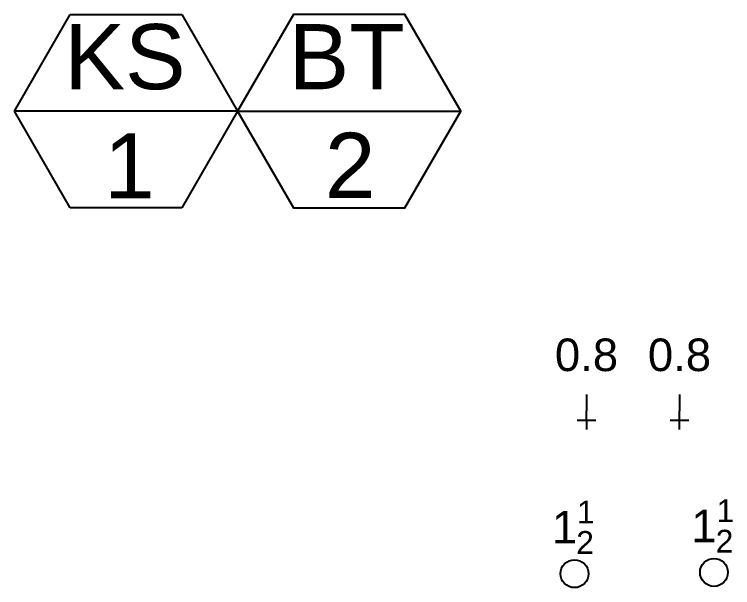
# Model space of a CAD drawing. Header units: inches. Extents: x -402 to -9, y -37 to 148.
# Drawn here: x -86.3 to -9.1, y 11.9 to 73.5 of the extents above; entities that cross this region are included whole.
import ezdxf
from ezdxf.enums import TextEntityAlignment as Align

# ---------------------------------------------------------------- set-up
doc = ezdxf.new("R2010")
doc.units = ezdxf.units.IN
doc.header["$MEASUREMENT"] = 0
for name, color, linetype in [('PLUM-4TEXT', 2, 'Continuous'), ('PLUM-CW', 3, 'Cold_Water_Flow'), ('PLUM-HW', 2, 'Hot_Water_Flow'), ('PLUM-WASTE_ABOVE', 4, 'Plum-Waste_Above')]:
    doc.layers.add(name, color=color, linetype=linetype)
doc.styles.get("Standard").update_dxf_attribs({"font": 'arial.ttf'})
doc.linetypes.add('Cold_Water_Flow', pattern='A,0.875,-0.125,0,-0.125,0.875,-0.125,["CW",Standard,S=0.1,R=0,X=-0.12585,Y=-0.05],-0.1,0.875,[1,GEC_FlowArrow.shx,S=0.0625,R=0,X=0,Y=0],0.5', length=3.6)
doc.linetypes.add('Hot_Water_Flow', pattern='A,0.8125,-0.125,0,-0.125,0,-0.125,0.875,-0.125,["HW",Standard,S=0.1,R=0,X=-0.12585,Y=-0.05],-0.1,0.875,[1,GEC_FlowArrow.shx,S=0.0625,R=0,X=0,Y=0],0.5', length=3.6625)
doc.linetypes.add('Plum-Waste_Above', pattern='A,1,[1,GEC_FlowArrow.shx,S=0.09375,R=0,X=0,Y=0],1', length=2)

# ---------------------------------------------------------------- blocks, each defined once
blk = doc.blocks.new('*U3')
at = {"layer": 'PLUM-4TEXT'}
for p, q in [((-66.52, 32.22), (-60.52, 42.612)), ((-60.52, 42.612), (-48.52, 42.612)), ((-48.52, 42.612), (-42.52, 32.22)), ((-42.52, 32.22), (-66.52, 32.22)), ((-60.52, 21.828), (-66.52, 32.22)), ((-42.52, 32.22), (-48.52, 21.828)), ((-42.52, 32.22), (-18.52, 32.22)), ((-48.52, 21.828), (-60.52, 21.828))]:
    blk.add_line(p, q, dxfattribs=at)
blk.add_lwpolyline([(-42.52, 32.22), (-36.52, 21.828), (-24.52, 21.828), (-18.52, 32.22), (-24.52, 42.612), (-36.52, 42.612)], close=True, dxfattribs=at)
at = {"layer": 'PLUM-CW'}
for p, q in [((5, 1.75), (5, 0)), ((5, -1), (5, 0)), ((4, -1), (6, -1)), ((5, -2), (5, -1))]:
    blk.add_line(p, q, dxfattribs=at)
at = {"layer": 'PLUM-HW'}
for p, q in [((-5, 1.75), (-5, 0)), ((-5, -1), (-5, 0)), ((-6, -1), (-4, -1)), ((-5, -1), (-5, -2))]:
    blk.add_line(p, q, dxfattribs=at)
at = {"layer": 'PLUM-WASTE_ABOVE', "linetype": 'Continuous'}
for centre in [(-6.285, -17.5), (8.714, -17.366)]:
    blk.add_circle(centre, 1.5, dxfattribs=at)
at = {"layer": 'PLUM-4TEXT', "flags": 1}
blk.add_attdef('WS_DIAMETER', text='', height=0.2, dxfattribs=at).set_placement((-2.588, 43.55), align=Align.TOP_LEFT)
for tag, p in [('VENT_DIAMETER', (-2.588, 42.394)), ('DFU', (-2.588, 42.859)), ('GROUP', (-2.588, 41.944))]:
    blk.add_attdef(tag, p, '', height=0.2, dxfattribs=at)
at = {"layer": 'PLUM-4TEXT'}
for tag, p in [('TAG2_001', (-59.157, 33.037)), ('TAG_001', (-36.128, 33.037)), ('TAG2_002', (-56.168, 26.483)), ('TAG_002', (-32.168, 26.483))]:
    blk.add_attdef(tag, p, '', height=4.9, dxfattribs=at)
at = {"layer": 'PLUM-CW'}
blk.add_attdef('C_001', (1.607, 4.273), '', height=3.5, dxfattribs=at)
at = {"layer": 'PLUM-HW'}
blk.add_attdef('H_001', (-8.393, 4.273), '', height=3.5, dxfattribs=at)
at = {"layer": 'PLUM-WASTE_ABOVE'}
for tag, p, height in [('D1_002', (-6.015, -12.091), 2.45), ('D2_002', (8.984, -11.958), 2.45), ('D1_001', (-8.722, -14.25), 3.5), ('D2_001', (6.277, -14.116), 3.5), ('D1_003', (-6.103, -15.368), 2.45), ('D2_003', (8.896, -15.235), 2.45)]:
    blk.add_attdef(tag, p, '', height=height, dxfattribs=at)

msp = doc.modelspace()

# ---------------------------------------------------------------- block references
ref = msp.add_blockref('*U3', (-19.78015, 30.91641))
ref.add_attrib('TAG_001', 'BT', (-56.80804, 65.48409), dxfattribs={"layer": 'PLUM-4TEXT', "height": 7})
ref.add_attrib('H_001', '0.8', (-28.17271, 35.18909), dxfattribs={"layer": 'PLUM-HW', "height": 3.5})
ref.add_attrib('C_001', '0.8', (-18.17271, 35.18909), dxfattribs={"layer": 'PLUM-CW', "height": 3.5})
ref.add_attrib('D1_001', '1', (-28.50191, 16.66677), dxfattribs={"layer": 'PLUM-WASTE_ABOVE', "height": 3.5})
ref.add_attrib('D2_001', '1', (-13.50341, 16.80022), dxfattribs={"layer": 'PLUM-WASTE_ABOVE', "height": 3.5})
ref.add_attrib('TAG2_001', 'KS', (-80.92502, 65.48409), dxfattribs={"layer": 'PLUM-4TEXT', "height": 7})
ref.add_attrib('TAG_002', '2', (-52.90456, 53.8031), dxfattribs={"layer": 'PLUM-4TEXT', "height": 7})
ref.add_attrib('D1_002', '1', (-25.79514, 18.8251), dxfattribs={"layer": 'PLUM-WASTE_ABOVE', "height": 2.45})
ref.add_attrib('D1_003', '2', (-25.88288, 15.54841), dxfattribs={"layer": 'PLUM-WASTE_ABOVE', "height": 2.45})
ref.add_attrib('D2_002', '1', (-10.79664, 18.95855), dxfattribs={"layer": 'PLUM-WASTE_ABOVE', "height": 2.45})
ref.add_attrib('D2_003', '2', (-10.88438, 15.68186), dxfattribs={"layer": 'PLUM-WASTE_ABOVE', "height": 2.45})
ref.add_attrib('TAG2_002', '1', (-76.65388, 53.74342), dxfattribs={"layer": 'PLUM-4TEXT', "height": 7})

doc.saveas('drawing.dxf')
